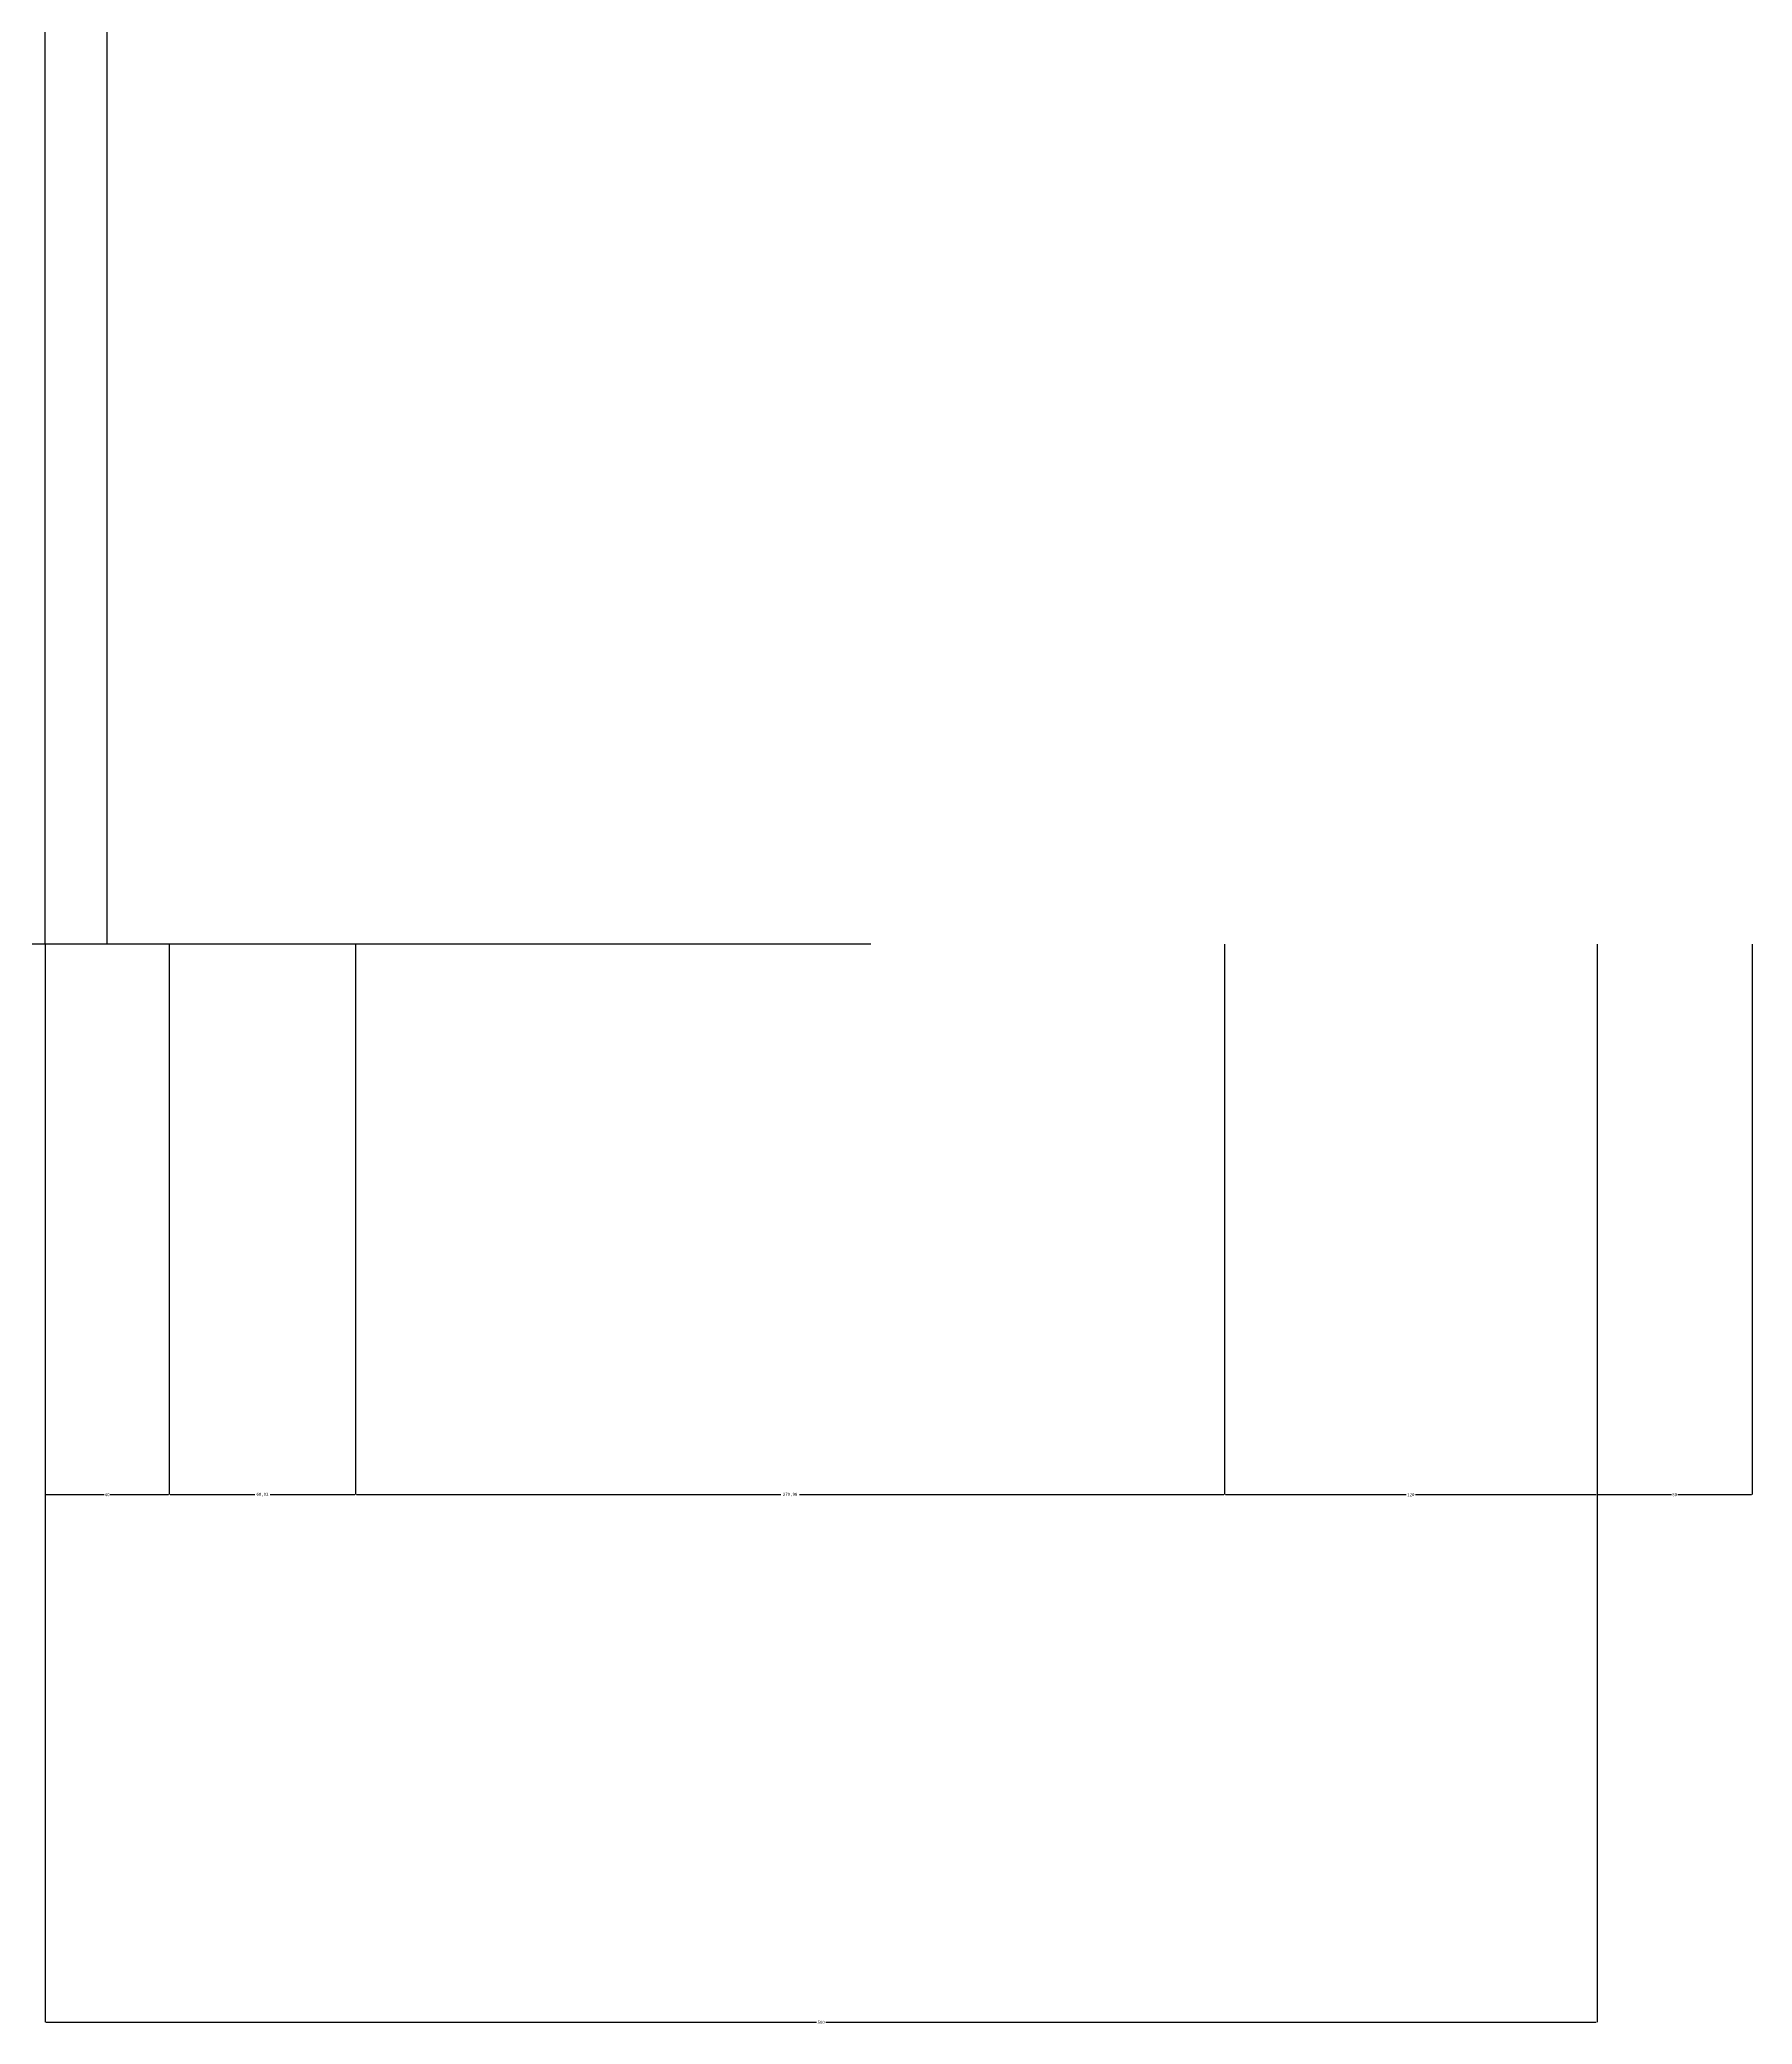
# Model space of a CAD drawing. Header units: metres. Extents: x 2560 to 14440, y -4690 to 3710.
# Drawn here: x 4018 to 4570, y -2261 to -1621 of the extents above; entities that cross this region are included whole.
import ezdxf

# ---------------------------------------------------------------- set-up
doc = ezdxf.new("R2010")
doc.units = ezdxf.units.M
for name, color, linetype in [('LM', 141, 'Continuous'), ('OTHER', 7, 'Continuous'), ('PUB_DIM', 3, 'Continuous'), ('S_WALL', 7, 'Continuous')]:
    doc.layers.add(name, color=color, linetype=linetype)
doc.dimstyles.get("Standard").update_dxf_attribs({"dimtxt": 2.5, "dimasz": 2.5, "dimexe": 1.25, "dimexo": 0.625, "dimtad": 1, "dimcen": 2.5, "dimazin": 3, "dimtfac": 1, "dimtmove": 0, "dimatfit": 3})

# ---------------------------------------------------------------- blocks, each defined once
blk = doc.blocks.new('*D53')
for p, q in [((4020, -1912.64), (4020, -2090)), ((4060, -1912.64), (4060, -2090)), ((4020.25, -2090), (4039, -2090)), ((4041, -2090), (4059.75, -2090))]:
    blk.add_line(p, q)
at = {"layer": 'Defpoints'}
for p in [(4020, -1912.64), (4060, -1912.64), (4020, -2090)]:
    blk.add_point(p, dxfattribs=at)
at = {"layer": 'PUB_DIM', "insert": (4040, -2090), "char_height": 1, "attachment_point": 5}
blk.add_mtext('40', dxfattribs=at)
blk = doc.blocks.new('*D54')
for p, q in [((4060, -1912.64), (4060, -2090)), ((4120.02, -1912.64), (4120.02, -2090)), ((4060.25, -2090), (4087.51, -2090)), ((4092.51, -2090), (4119.77, -2090))]:
    blk.add_line(p, q)
at = {"layer": 'Defpoints'}
for p in [(4060, -1912.64), (4120.02, -1912.64), (4060, -2090)]:
    blk.add_point(p, dxfattribs=at)
at = {"layer": 'PUB_DIM', "insert": (4090.01, -2090), "char_height": 1, "attachment_point": 5}
blk.add_mtext('60,02', dxfattribs=at)
blk = doc.blocks.new('*D55')
for p, q in [((4120.02, -1912.64), (4120.02, -2090)), ((4400, -1912.64), (4400, -2090)), ((4120.27, -2090), (4257.01, -2090)), ((4263.01, -2090), (4399.75, -2090))]:
    blk.add_line(p, q)
at = {"layer": 'Defpoints'}
for p in [(4120.02, -1912.64), (4400, -1912.64), (4120.02, -2090)]:
    blk.add_point(p, dxfattribs=at)
at = {"layer": 'PUB_DIM', "insert": (4260.01, -2090), "char_height": 1, "attachment_point": 5}
blk.add_mtext('279,98', dxfattribs=at)
blk = doc.blocks.new('*D56')
for p, q in [((4400, -1912.64), (4400, -2090)), ((4520, -1912.64), (4520, -2090)), ((4400.25, -2090), (4458.5, -2090)), ((4461.5, -2090), (4519.75, -2090))]:
    blk.add_line(p, q)
at = {"layer": 'Defpoints'}
for p in [(4400, -1912.64), (4520, -1912.64), (4400, -2090)]:
    blk.add_point(p, dxfattribs=at)
at = {"layer": 'PUB_DIM', "insert": (4460, -2090), "char_height": 1, "attachment_point": 5}
blk.add_mtext('120', dxfattribs=at)
blk = doc.blocks.new('*D57')
for p, q in [((4520, -1912.64), (4520, -2090)), ((4570, -1912.64), (4570, -2090)), ((4520.25, -2090), (4544, -2090)), ((4546, -2090), (4569.75, -2090))]:
    blk.add_line(p, q)
at = {"layer": 'Defpoints'}
for p in [(4520, -1912.64), (4570, -1912.64), (4520, -2090)]:
    blk.add_point(p, dxfattribs=at)
at = {"layer": 'PUB_DIM', "insert": (4545, -2090), "char_height": 1, "attachment_point": 5}
blk.add_mtext('50', dxfattribs=at)
blk = doc.blocks.new('*D58')
for p, q in [((4020, -1912.64), (4020, -2260)), ((4520, -1912.64), (4520, -2260)), ((4020.25, -2260), (4268.5, -2260)), ((4271.5, -2260), (4519.75, -2260))]:
    blk.add_line(p, q)
at = {"layer": 'Defpoints'}
for p in [(4020, -1912.64), (4520, -1912.64), (4020, -2260)]:
    blk.add_point(p, dxfattribs=at)
at = {"layer": 'PUB_DIM', "insert": (4270, -2260), "char_height": 1, "attachment_point": 5}
blk.add_mtext('500', dxfattribs=at)

msp = doc.modelspace()

# ---------------------------------------------------------------- hatches: boundary and pattern name
at = {"layer": 'LM'}
h = msp.add_hatch(dxfattribs=at)
h.set_pattern_fill('ANSI31', scale=500)
h.paths.add_polyline_path([(4520, -580), (4400, -580), (4400, -980), (4520, -980)])
h.paths.add_polyline_path([(4020, -1580), (3840, -1580), (3840, -1912.64), (4020, -1912.64)])

# ---------------------------------------------------------------- linework, layer by layer
msp.add_line((4040, -1912.64), (4040, -1600), dxfattribs=at)
at = {"layer": 'OTHER'}
msp.add_line((4286, -1912.64), (3931, -1912.64), dxfattribs=at)
at = {"layer": 'S_WALL'}
msp.add_line((4020, -1912.64), (4020, -1580), dxfattribs=at)

# ---------------------------------------------------------------- dimensions: what is measured, and where the dimension line sits
at = {"layer": 'PUB_DIM'}
for base, p1, p2, picture, middle in [((4020, -2090), (4020, -1912.64), (4060, -1912.64), '*D53', (4040, -2090)), ((4020, -2260), (4020, -1912.64), (4520, -1912.64), '*D58', (4270, -2260)), ((4060, -2090), (4060, -1912.64), (4120.02, -1912.64), '*D54', (4090.01, -2090)), ((4120.02, -2090), (4120.02, -1912.64), (4400, -1912.64), '*D55', (4260.01, -2090)), ((4400, -2090), (4400, -1912.64), (4520, -1912.64), '*D56', (4460, -2090)), ((4520, -2090), (4520, -1912.64), (4570, -1912.64), '*D57', (4545, -2090))]:
    dim = msp.add_linear_dim(base=base, p1=p1, p2=p2, dimstyle='Standard', dxfattribs=at)
    dim.commit()
    dim.dimension.update_dxf_attribs({"geometry": picture, "text_midpoint": middle})

doc.saveas('drawing.dxf')
